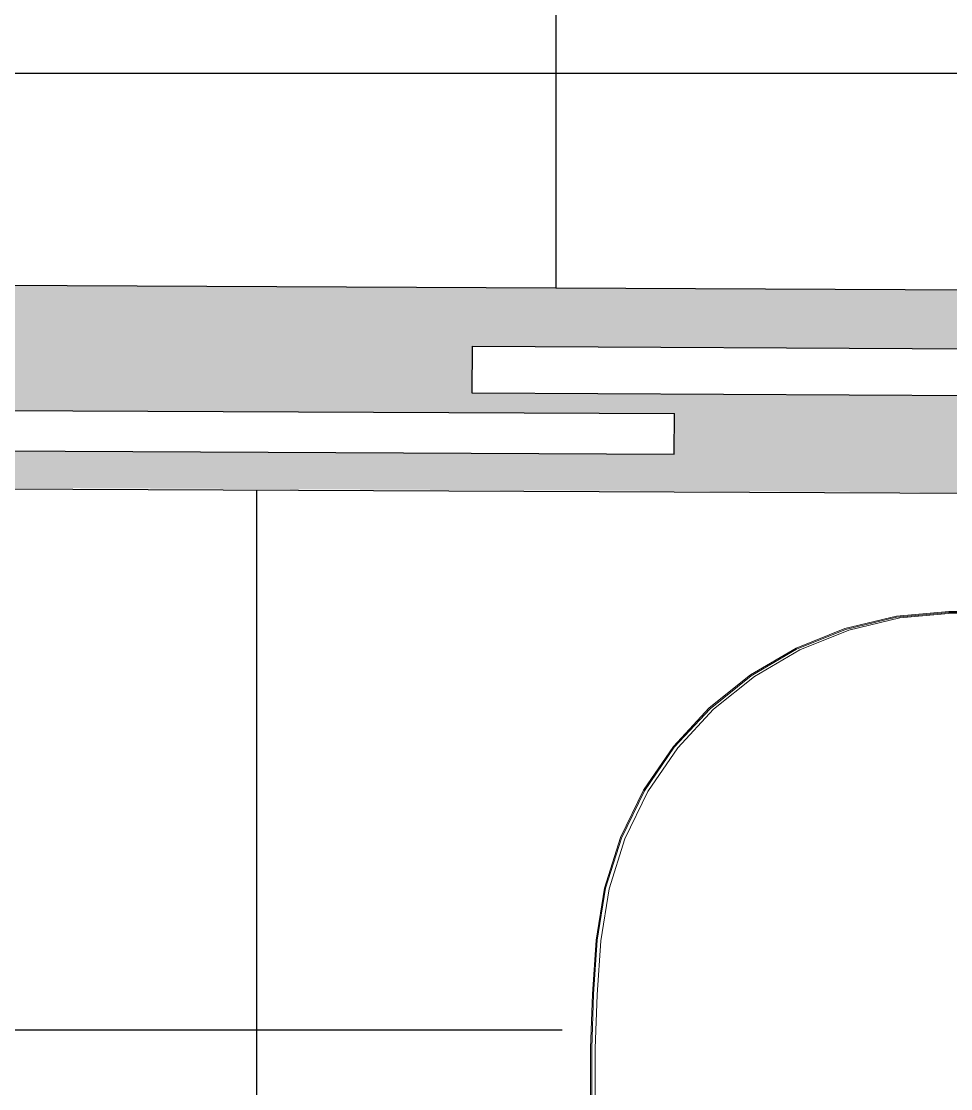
# Model space of a CAD drawing. Header units: millimetres. Extents: x 103208 to 171806, y -164 to 10038.
# Drawn here: x 117336.4 to 117382.3, y 7151.5 to 7204.2 of the extents above; entities that cross this region are included whole.
import ezdxf

# ---------------------------------------------------------------- set-up
doc = ezdxf.new("R2010")
doc.units = ezdxf.units.MM
doc.layers.add('Moveis', color=1, linetype='Continuous', lineweight=9)
doc.layers.add('Pisos Externos', color=15, linetype='Continuous', lineweight=9)
doc.layers.add('Piso', color=55, linetype='Continuous')
doc.layers.add('PN010', color=1, linetype='Continuous')

msp = doc.modelspace()

# ---------------------------------------------------------------- hatches: boundary and pattern name
at = {"layer": 'Piso'}
h = msp.add_hatch(dxfattribs=at)
h.set_pattern_fill('ANSI37', color=256, scale=13.33333333333333, angle=-45.00000000000004)
h.set_pattern_definition([(359.9999999999999, (21012.11966531501, -587.7457261904456), (3.197442310920451e-14, 42.33333333333333), []), (90, (21012.11966531501, -587.7457261904456), (-42.33333333333333, 3.197442310920451e-14), [])])
h.paths.add_polyline_path([(117444.0068113091, 7256.990667192827), (117441.0601153249, 7256.22280473604), (117440.9271153248, 7253.894586296388), (117440.8230947163, 7258.419284704636), (117440.7931705202, 7259.265445344878), (117440.7941153249, 7257.818105489865), (117438.1626984582, 7257.818105489865), (117437.6346356012, 7257.45676698373), (117437.2324586452, 7257.259859102449), (117436.9738941885, 7257.171320448809), (117436.7109631853, 7257.101822970222), (117436.4176836903, 7257.038382865268), (117435.9682460241, 7256.92578678228), (117435.4249498174, 7256.724240155751), (117435.4249498174, 7257.309793554761), (117431.4151401603, 7257.309793554761), (117431.4151401603, 7256.18279355474), (117403.1888068496, 7256.182793554739), (117404.6934182573, 7239.637409412366), (117374.0115352078, 7239.637409412366), (117372.5069238001, 7208.894075662822), (117404.6934182573, 7208.89407566282), (117404.6934182573, 7249.877749452563), (117431.4151401603, 7250.582793554733), (117431.4151401603, 7249.455793554725), (117435.4249498174, 7249.455793554725), (117435.4249498174, 7250.041346953736), (117436.0789241036, 7249.806125765017), (117436.710938282, 7249.663771229845), (117437.2322719628, 7249.546346310719), (117438.1626984582, 7248.947481619636), (117440.7941153249, 7248.947481619636), (117440.7941153249, 7243.028246752749), (117440.8185212796, 7242.821506672155), (117440.9271153248, 7242.733927521322), (117441.2195119501, 7242.589339521645), (117442.335115081, 7242.182793554724)], flags=17)
h.paths.add_polyline_path([(117430.2827928659, 7221.465742537613), (117404.6934182573, 7221.465742537613), (117404.6934182573, 7227.065742537617), (117430.2827928659, 7227.065742537618)], flags=16)
h.paths.add_polyline_path([(117444.0241334954, 7260.624817262895), (117287.2236682502, 7260.989982452104), (117282.1401984927, 7191.388244211094), (117442.5160531816, 7190.623812257854)])
h = msp.add_hatch(dxfattribs=at)
h.set_pattern_fill('ANSI37', color=256, scale=13.33333333333333, angle=-45.00000000000004)
h.set_pattern_definition([(359.9999999999999, (0, 0), (3.197442310920451e-14, 42.33333333333333), []), (90, (0, 0), (-42.33333333333333, 3.197442310920451e-14), [])])
h.paths.add_polyline_path([(117443.6428176066, 7180.625726029351), (117283.6446351395, 7181.307724888116), (117283.0002771139, 7046.203703838393), (117285.5001635181, 7046.203703838393), (117285.5001635181, 7048.156039352293), (117295.5001635181, 7048.156039352293), (117295.5001635181, 7118.656039352293), (117292.0001635181, 7118.656039352293), (117291.7072702993, 7116.448932571107), (117288.9322754099, 7116.223927460499), (117285.5358169403, 7117.520549284323), (117285.5358169403, 7122.836492633069), (117291.3212301479, 7124.687048099571), (117292.0001635181, 7123.973069992659), (117292.0001635181, 7121.156039352293), (117295.5001635181, 7121.156039352293), (117295.5001635181, 7125.156039352293), (117298.5001635181, 7125.156039352293), (117298.5001635181, 7121.156039352293), (117302.0001635181, 7121.156039352293), (117302.0001635181, 7123.973069992659), (117305.0001635181, 7123.656039352293), (117306.0733868228, 7122.582816047591), (117306.5001635181, 7121.656039352293), (117307.2350921061, 7121.656039352293), (117307.2350921061, 7118.151709779384), (117306.1466101275, 7117.302485961697), (117305.0001635181, 7116.156039352293), (117302.0144653334, 7116.156039352293), (117302.0001635181, 7118.656039352293), (117298.5001635181, 7118.656039352293), (117298.5001635181, 7046.156039352293), (117295.5001635181, 7046.156039352293), (117295.5001635181, 7043.156039352293), (117377.5017382974, 7043.156039352293), (117377.5017382974, 7048.100174602879), (117387.5017382974, 7048.100174602879), (117387.4903247976, 7045.705651738218), (117390.685772538, 7045.711653158373), (117390.5701036443, 7107.299393305834), (117443.2937794243, 7107.39841446225), (117443.3115933433, 7111.135728781413), (117437.6452011118, 7111.150676097255), (117437.6452011118, 7113.278686018716), (117436.4015038447, 7113.278686018716), (117436.5592177925, 7133.558894021626), (117438.9662408511, 7133.978828900727), (117439.2433209136, 7132.390634795678), (117437.6188248159, 7131.553942717854), (117437.6452011118, 7116.239158249217), (117443.3357895663, 7116.21203404367), (117443.4734342506, 7145.089534264249), (117442.5626031469, 7145.177968426785), (117442.4912020697, 7144.442570248855), (117439.0018166585, 7144.442570248855), (117439.0018166585, 7146.671090483491), (117436.2685454126, 7146.684634382487), (117436.448320252, 7149.071080623567), (117433.8843538651, 7149.071080623567), (117433.8843538651, 7128.228071317291), (117376.4393822249, 7127.511506116993), (117373.5643144265, 7130.683634038707), (117368.6989390505, 7132.701557814464), (117365.0105311517, 7135.815544426718), (117365.0105311517, 7139.760001479284), (117363.9196490217, 7142.406908602294), (117362.924837966, 7157.092639689552), (117363.4961821534, 7163.735959149781), (117365.3664531691, 7167.732297476614), (117368.74320388, 7171.572917970247), (117374.9251971705, 7174.686904582501), (117380.7433991406, 7176.607251834503), (117433.8843538651, 7175.034089929837), (117433.8843538651, 7154.191080623563), (117436.448320252, 7154.226133038066), (117436.4163953211, 7156.561334507449), (117439.0043538652, 7156.472536375735), (117438.9546008404, 7157.924664347767), (117439.0193586464, 7158.132559496764), (117439.3808547535, 7158.44258896602), (117439.9128524258, 7158.493730136528), (117442.2067542536, 7158.468270566838), (117442.6306101236, 7158.031080623585), (117443.5339987603, 7157.79581239145)])
at = {"layer": 'Pisos Externos'}
h = msp.add_hatch(dxfattribs=at)
h.set_pattern_fill('AR-SAND', color=256, scale=0.05, angle=225)
h.set_pattern_definition([(262.4999999999999, (166069.2058312155, 15060.0283419077), (1.786906743565246, -1.673767445615145), [0, -1.9304, 0, -2.159, 0, -2.06375]), (232.5, (166069.2058312155, 15060.0283419077), (0.9450546386424493, -4.123664256723671), [0, -1.0414, 0, -1.7399, 0, -0.66675]), (192.4999999999999, (166070.3104027184, 15061.13291341059), (-2.791499129162692, -2.80166155948286), [0, -0.635, 0, -2.286, 0, -2.9845]), (182.5, (166070.3104027184, 15061.13291341059), (-1.911405545806999, -3.487753907812052), [0, -0.3175, 0, -1.4986, 0, -1.7145])])
h.paths.add_polyline_path([(117283.6922996256, 7185.208195405296), (117288.6627862773, 7185.184503566976), (117288.6627862773, 7191.364552372776), (117283.6922996256, 7191.388244211095)])
h.paths.add_polyline_path([(117288.6627862773, 7186.684520606543), (117291.6644875621, 7186.670212989099), (117291.6699018715, 7191.35021894801), (117288.6627862773, 7191.364552372776)])
h.paths.add_polyline_path([(117291.6699018715, 7186.67018718178), (117291.6627521985, 7185.170204221149), (117358.6619911066, 7184.8508521643), (117358.6665529947, 7185.807924522905), (117358.6776243491, 7188.130666166848), (117443.6766587848, 7187.725518035216), (117443.6904820927, 7190.625612433543), (117291.6699018715, 7191.35021894801)])
h.paths.add_polyline_path([(117291.6532193013, 7181.35018486843), (117443.6428176066, 7180.625726029351), (117443.6619190082, 7184.633150874513), (117443.1934407921, 7184.633150874513), (117443.1934407921, 7185.433116546737), (117441.7598920766, 7185.433116546737), (117441.7598920766, 7185.139883204036), (117441.2196195749, 7185.139883204036), (117441.2196195749, 7185.433116546737), (117439.365917871, 7185.433116546737), (117439.365917871, 7185.139883204036), (117438.8256453692, 7185.139883204036), (117438.8256453692, 7185.433116546737), (117358.6665529947, 7185.807924522905), (117358.6619911066, 7184.8508521643), (117368.6618775108, 7184.803187678148), (117368.6523446136, 7182.803210397365), (117291.6532193013, 7183.170226940309)])
h.paths.add_polyline_path([(117283.6446351395, 7181.388357806901), (117288.6445783416, 7181.364525563854), (117288.6461037072, 7181.68454332551), (117288.6532533801, 7183.184526286137), (117283.653310178, 7183.208358529186)])
h.paths.add_polyline_path([(117288.6445783416, 7181.364525563854), (117291.6300637838, 7181.350295239268), (117291.6300637838, 7181.670320271582), (117288.6461037072, 7181.68454332551)])

# ---------------------------------------------------------------- linework, layer by layer
at = {"layer": 'Moveis'}
for p, q in [((117379.6178276558, 7174.803259906752), (117382.2155743864, 7175.034089929899)), ((117379.6265291701, 7174.74769381473), (117382.2159998322, 7174.977847949878)), ((117379.7940503005, 7174.717917182241), (117382.3835209626, 7174.94807131732)), ((117382.2155743864, 7175.034089929899), (117433.8843538651, 7175.034089929837)), ((117382.2159998322, 7174.977847949878), (117433.8843538651, 7174.977847949816)), ((117377.0819176772, 7174.1943829436), (117379.6178276558, 7174.803259906752)), ((117379.6265291701, 7174.74769381473), (117377.0987055164, 7174.140703854438)), ((117379.7940503005, 7174.717917182241), (117377.2662266469, 7174.110927221951)), ((117374.66255648, 7173.220595506131), (117377.0819176772, 7174.1943829436)), ((117374.6870646616, 7173.169973395876), (117377.0987055164, 7174.140703854438)), ((117377.2662266469, 7174.110927221951), (117374.854585792, 7173.140196763386)), ((117372.4119415642, 7171.902906970518), (117374.66255648, 7173.220595506131)), ((117372.4436358442, 7171.856445178786), (117374.6870646616, 7173.169973395876)), ((117372.6111569747, 7171.826668546297), (117374.854585792, 7173.140196763386)), ((117370.378629744, 7170.269746348431), (117372.4119415642, 7171.902906970518)), ((117372.4436358442, 7171.856445178786), (117370.4168192616, 7170.228457532585)), ((117372.6111569747, 7171.826668546297), (117370.584340392, 7170.198680900026)), ((117368.6064895388, 7168.356348933088), (117370.378629744, 7170.269746348431)), ((117368.6503418739, 7168.321132999432), (117370.4168192616, 7170.228457532585)), ((117368.8178630044, 7168.291356366943), (117370.584340392, 7170.198680900026)), ((117367.133754714, 7166.203996101507), (117368.6064895388, 7168.356348933088)), ((117368.6503418739, 7168.321132999432), (117367.1823140297, 7166.175620593436)), ((117368.8178630044, 7168.291356366943), (117367.3498351601, 7166.14584396086)), ((117365.9921993907, 7163.859124672259), (117367.133754714, 7166.203996101507)), ((117366.0444072653, 7163.838208042822), (117367.1823140297, 7166.175620593436)), ((117367.3498351601, 7166.14584396086), (117366.2119283958, 7163.808431410351)), ((117365.2064525224, 7161.372325035216), (117365.9921993907, 7163.859124672259)), ((117365.2611710167, 7161.359323169632), (117366.0444072653, 7163.838208042822)), ((117365.4286921471, 7161.329546537143), (117366.2119283958, 7163.808431410351)), ((117364.793466527, 7158.797249668642), (117365.2064525224, 7161.372325035216)), ((117365.2611710167, 7161.359323169632), (117364.8495029846, 7158.792445948717)), ((117365.4286921471, 7161.329546537143), (117365.0170241469, 7158.762669687861)), ((117364.6110344669, 7156.134769648095), (117364.793466527, 7158.797249668642)), ((117364.66720243, 7156.131885166242), (117364.8495029846, 7158.792445948717)), ((117364.8347235604, 7156.102108533718), (117365.0170241469, 7158.762669687861)), ((117364.519765046, 7153.467608009025), (117364.6110344669, 7156.134769648095)), ((117364.66720243, 7156.131885166242), (117364.5759988004, 7153.466646139921)), ((117364.7435199308, 7153.436869507432), (117364.8347235604, 7156.102108533718)), ((117364.5083538652, 7151.128914631976), (117364.519765046, 7153.467608009025)), ((117364.5759988004, 7153.466646139921), (117364.5759988004, 7149.795515107366)), ((117364.7435199308, 7149.765738474842), (117364.7435199308, 7153.436869507432))]:
    msp.add_line(p, q, dxfattribs=at)
for points, invisible_edges in [([(117370.378629744, 7170.269746348431), (117371.0451143681, 7201.365377728933), (117372.4119415642, 7171.902906970518)], 3), ([(117370.378629744, 7170.269746348431), (117371.0451143681, 7201.365377728933), (117372.4119415642, 7171.902906970518)], 3), ([(117370.378629744, 7170.269746348431), (117371.0451143681, 7201.365377728933), (117372.4119415642, 7171.902906970518)], 3), ([(117370.378629744, 7170.269746348431), (117371.0451143681, 7201.365377728933), (117372.4119415642, 7171.902906970518)], 3), ([(117370.378629744, 7170.269746348431), (117371.0451143681, 7201.365377728933), (117372.4119415642, 7171.902906970518)], 3), ([(117371.045114362, 7201.413246615266), (117379.6178276558, 7174.803259906752), (117377.0819176772, 7174.1943829436)], 13), ([(117371.045114362, 7201.413246615266), (117377.0819176772, 7174.1943829436), (117374.66255648, 7173.220595506131)], 13), ([(117371.045114362, 7201.413246615266), (117374.66255648, 7173.220595506131), (117372.4119415642, 7171.902906970518)], 13), ([(117371.045114362, 7201.413246615266), (117379.6178276558, 7174.803259906752), (117377.0819176772, 7174.1943829436)], 13), ([(117371.045114362, 7201.413246615266), (117377.0819176772, 7174.1943829436), (117374.66255648, 7173.220595506131)], 13), ([(117371.045114362, 7201.413246615266), (117374.66255648, 7173.220595506131), (117372.4119415642, 7171.902906970518)], 13), ([(117371.045114362, 7201.413246615266), (117379.6178276558, 7174.803259906752), (117377.0819176772, 7174.1943829436)], 13), ([(117371.045114362, 7201.413246615266), (117377.0819176772, 7174.1943829436), (117374.66255648, 7173.220595506131)], 13), ([(117371.045114362, 7201.413246615266), (117374.66255648, 7173.220595506131), (117372.4119415642, 7171.902906970518)], 13), ([(117371.045114362, 7201.413246615266), (117379.6178276558, 7174.803259906752), (117377.0819176772, 7174.1943829436)], 13), ([(117371.045114362, 7201.413246615266), (117377.0819176772, 7174.1943829436), (117374.66255648, 7173.220595506131)], 13), ([(117371.045114362, 7201.413246615266), (117374.66255648, 7173.220595506131), (117372.4119415642, 7171.902906970518)], 13), ([(117371.045114362, 7201.413246615266), (117379.6178276558, 7174.803259906752), (117377.0819176772, 7174.1943829436)], 13), ([(117371.045114362, 7201.413246615266), (117377.0819176772, 7174.1943829436), (117374.66255648, 7173.220595506131)], 13), ([(117371.045114362, 7201.413246615266), (117374.66255648, 7173.220595506131), (117372.4119415642, 7171.902906970518)], 13), ([(117368.5690357061, 7200.846978010824), (117368.6064895388, 7168.356348933088), (117367.133754714, 7166.203996101507)], 13), ([(117368.5690357061, 7200.846978010824), (117368.6064895388, 7168.356348933088), (117367.133754714, 7166.203996101507)], 13), ([(117368.5690357061, 7200.846978010824), (117368.6064895388, 7168.356348933088), (117367.133754714, 7166.203996101507)], 13), ([(117368.5690357061, 7200.846978010824), (117368.6064895388, 7168.356348933088), (117367.133754714, 7166.203996101507)], 13), ([(117368.5690357061, 7200.846978010824), (117368.6064895388, 7168.356348933088), (117367.133754714, 7166.203996101507)], 13), ([(117368.6064895388, 7168.356348933088), (117369.1266422473, 7200.846977955469), (117370.378629744, 7170.269746348431)], 3), ([(117368.6064895388, 7168.356348933088), (117369.1266422473, 7200.846977955469), (117370.378629744, 7170.269746348431)], 3), ([(117368.6064895388, 7168.356348933088), (117369.1266422473, 7200.846977955469), (117370.378629744, 7170.269746348431)], 3), ([(117368.6064895388, 7168.356348933088), (117369.1266422473, 7200.846977955469), (117370.378629744, 7170.269746348431)], 3), ([(117368.6064895388, 7168.356348933088), (117369.1266422473, 7200.846977955469), (117370.378629744, 7170.269746348431)], 3), ([(117380.4867935793, 7200.866177972577), (117382.2155743864, 7175.034089929899), (117379.6178276558, 7174.803259906752)], 13), ([(117380.4867935793, 7200.866177972577), (117382.2155743864, 7175.034089929899), (117379.6178276558, 7174.803259906752)], 13), ([(117380.4867935793, 7200.866177972577), (117382.2155743864, 7175.034089929899), (117379.6178276558, 7174.803259906752)], 13), ([(117380.4867935793, 7200.866177972577), (117382.2155743864, 7175.034089929899), (117379.6178276558, 7174.803259906752)], 13), ([(117380.4867935793, 7200.866177972577), (117382.2155743864, 7175.034089929899), (117379.6178276558, 7174.803259906752)], 13), ([(117364.4320862831, 7200.59809636683), (117364.519765046, 7153.467608009025), (117364.5083538652, 7151.128914631976)], 13), ([(117364.4320862831, 7200.59809636683), (117364.519765046, 7153.467608009025), (117364.5083538652, 7151.128914631976)], 13), ([(117364.4320862831, 7200.59809636683), (117364.519765046, 7153.467608009025), (117364.5083538652, 7151.128914631976)], 13), ([(117364.4320862831, 7200.59809636683), (117364.519765046, 7153.467608009025), (117364.5083538652, 7151.128914631976)], 13), ([(117364.4320862831, 7200.59809636683), (117364.519765046, 7153.467608009025), (117364.5083538652, 7151.128914631976)], 13), ([(117364.5303166114, 7200.583788066662), (117364.6110344669, 7156.134769648095), (117364.519765046, 7153.467608009025)], 13), ([(117364.5303166114, 7200.583788066662), (117364.6110344669, 7156.134769648095), (117364.519765046, 7153.467608009025)], 13), ([(117364.5303166114, 7200.583788066662), (117364.6110344669, 7156.134769648095), (117364.519765046, 7153.467608009025)], 13), ([(117364.5303166114, 7200.583788066662), (117364.6110344669, 7156.134769648095), (117364.519765046, 7153.467608009025)], 13), ([(117364.5303166114, 7200.583788066662), (117364.6110344669, 7156.134769648095), (117364.519765046, 7153.467608009025)], 13), ([(117364.7269233509, 7200.556870984545), (117364.793466527, 7158.797249668642), (117364.6110344669, 7156.134769648095)], 13), ([(117364.7269233509, 7200.556870984545), (117364.793466527, 7158.797249668642), (117364.6110344669, 7156.134769648095)], 13), ([(117364.7269233509, 7200.556870984545), (117364.793466527, 7158.797249668642), (117364.6110344669, 7156.134769648095)], 13), ([(117364.7269233509, 7200.556870984545), (117364.793466527, 7158.797249668642), (117364.6110344669, 7156.134769648095)], 13), ([(117364.7269233509, 7200.556870984545), (117364.793466527, 7158.797249668642), (117364.6110344669, 7156.134769648095)], 13), ([(117365.1206335119, 7200.509836980331), (117365.2064525224, 7161.372325035216), (117364.793466527, 7158.797249668642)], 13), ([(117365.1206335119, 7200.509836980331), (117365.2064525224, 7161.372325035216), (117364.793466527, 7158.797249668642)], 13), ([(117365.1206335119, 7200.509836980331), (117365.2064525224, 7161.372325035216), (117364.793466527, 7158.797249668642)], 13), ([(117365.1206335119, 7200.509836980331), (117365.2064525224, 7161.372325035216), (117364.793466527, 7158.797249668642)], 13), ([(117365.1206335119, 7200.509836980331), (117365.2064525224, 7161.372325035216), (117364.793466527, 7158.797249668642)], 13), ([(117365.9092433661, 7200.438635644057), (117365.9921993907, 7163.859124672259), (117365.2064525224, 7161.372325035216)], 13), ([(117365.9092433661, 7200.438635644057), (117365.9921993907, 7163.859124672259), (117365.2064525224, 7161.372325035216)], 13), ([(117365.9092433661, 7200.438635644057), (117365.9921993907, 7163.859124672259), (117365.2064525224, 7161.372325035216)], 13), ([(117365.9092433661, 7200.438635644057), (117365.9921993907, 7163.859124672259), (117365.2064525224, 7161.372325035216)], 13), ([(117365.9092433661, 7200.438635644057), (117365.9921993907, 7163.859124672259), (117365.2064525224, 7161.372325035216)], 13), ([(117367.0946436439, 7200.407111341503), (117367.133754714, 7166.203996101507), (117365.9921993907, 7163.859124672259)], 13), ([(117367.0946436439, 7200.407111341503), (117367.133754714, 7166.203996101507), (117365.9921993907, 7163.859124672259)], 13), ([(117367.0946436439, 7200.407111341503), (117367.133754714, 7166.203996101507), (117365.9921993907, 7163.859124672259)], 13), ([(117367.0946436439, 7200.407111341503), (117367.133754714, 7166.203996101507), (117365.9921993907, 7163.859124672259)], 13), ([(117367.0946436439, 7200.407111341503), (117367.133754714, 7166.203996101507), (117365.9921993907, 7163.859124672259)], 13), ([(117432.4763538652, 7176.453247115836), (117433.8843538651, 7175.034089929837), (117382.2155743864, 7175.034089929899)], 13), ([(117432.4763538652, 7176.453247115836), (117433.8843538651, 7175.034089929837), (117382.2155743864, 7175.034089929899)], 13), ([(117432.4763538652, 7176.453247115836), (117433.8843538651, 7175.034089929837), (117382.2155743864, 7175.034089929899)], 13), ([(117432.4763538652, 7176.453247115836), (117433.8843538651, 7175.034089929837), (117382.2155743864, 7175.034089929899)], 13), ([(117432.4763538652, 7176.453247115836), (117433.8843538651, 7175.034089929837), (117382.2155743864, 7175.034089929899)], 13), ([(117382.2155743864, 7175.034089929899), (117379.6265291701, 7174.74769381473), (117379.6178276558, 7174.803259906752)], 3), ([(117382.2155743864, 7175.034089929899), (117382.2159998322, 7174.977847949878), (117379.6265291701, 7174.74769381473)], 13), ([(117382.2159998322, 7174.977847949878), (117379.7940503005, 7174.717917182241), (117379.6265291701, 7174.74769381473)], 3), ([(117382.2159998322, 7174.977847949878), (117382.3835209626, 7174.94807131732), (117379.7940503005, 7174.717917182241)], 13), ([(117382.3835209626, 7174.94807131732), (117382.3835209626, 7128.254536664832), (117379.7940503005, 7174.717917182241)], 3), ([(117433.8843538651, 7175.034089929837), (117382.2159998322, 7174.977847949878), (117382.2155743864, 7175.034089929899)], 3), ([(117433.8843538651, 7174.977847949816), (117423.3467167152, 7174.948071317276), (117382.2159998322, 7174.977847949878)], 3), ([(117382.2159998322, 7174.977847949878), (117423.3467167152, 7174.948071317276), (117382.3835209626, 7174.94807131732)], 13), ([(117379.6178276558, 7174.803259906752), (117377.0987055164, 7174.140703854438), (117377.0819176772, 7174.1943829436)], 3), ([(117379.6178276558, 7174.803259906752), (117379.6265291701, 7174.74769381473), (117377.0987055164, 7174.140703854438)], 13), ([(117379.6265291701, 7174.74769381473), (117377.2662266469, 7174.110927221951), (117377.0987055164, 7174.140703854438)], 3), ([(117379.6265291701, 7174.74769381473), (117379.7940503005, 7174.717917182241), (117377.2662266469, 7174.110927221951)], 13), ([(117379.7940503005, 7174.717917182241), (117379.7940503005, 7128.484690799964), (117377.2662266469, 7174.110927221951)], 3), ([(117379.7940503005, 7174.717917182241), (117382.3835209626, 7128.254536664832), (117380.5907095193, 7128.413883118566)], 13), ([(117379.7940503005, 7174.717917182241), (117380.5907095193, 7128.413883118566), (117379.9900836335, 7128.467267207223)], 13), ([(117379.7940503005, 7174.717917182241), (117379.9900836335, 7128.467267207223), (117379.7940503005, 7128.484690799964)], 13), ([(117377.0819176772, 7174.1943829436), (117374.6870646616, 7173.169973395876), (117374.66255648, 7173.220595506131)], 3), ([(117377.0819176772, 7174.1943829436), (117377.0987055164, 7174.140703854438), (117374.6870646616, 7173.169973395876)], 13), ([(117377.0987055164, 7174.140703854438), (117374.854585792, 7173.140196763386), (117374.6870646616, 7173.169973395876)], 3), ([(117377.0987055164, 7174.140703854438), (117377.2662266469, 7174.110927221951), (117374.854585792, 7173.140196763386)], 13), ([(117377.2662266469, 7174.110927221951), (117377.2662266468, 7129.091680760253), (117374.854585792, 7173.140196763386)], 3), ([(117377.2662266469, 7174.110927221951), (117379.7940503005, 7128.484690799964), (117378.8945127085, 7128.700690949501)], 13), ([(117377.2662266469, 7174.110927221951), (117378.8945127085, 7128.700690949501), (117377.2662266468, 7129.091680760253)], 13), ([(117374.66255648, 7173.220595506131), (117372.4436358442, 7171.856445178786), (117372.4119415642, 7171.902906970518)], 3), ([(117374.66255648, 7173.220595506131), (117374.6870646616, 7173.169973395876), (117372.4436358442, 7171.856445178786)], 13), ([(117374.6870646616, 7173.169973395876), (117372.6111569747, 7171.826668546297), (117372.4436358442, 7171.856445178786)], 3), ([(117374.6870646616, 7173.169973395876), (117374.854585792, 7173.140196763386), (117372.6111569747, 7171.826668546297)], 13), ([(117374.854585792, 7173.140196763386), (117374.854585792, 7130.062411218834), (117372.6111569747, 7171.826668546297)], 3), ([(117374.854585792, 7173.140196763386), (117377.2662266468, 7129.091680760253), (117374.854585792, 7130.062411218834)], 13), ([(117372.4119415642, 7171.902906970518), (117370.4168192616, 7170.228457532585), (117370.378629744, 7170.269746348431)], 3), ([(117372.4119415642, 7171.902906970518), (117372.4436358442, 7171.856445178786), (117370.4168192616, 7170.228457532585)], 13), ([(117372.4436358442, 7171.856445178786), (117370.584340392, 7170.198680900026), (117370.4168192616, 7170.228457532585)], 3), ([(117372.4436358442, 7171.856445178786), (117372.6111569747, 7171.826668546297), (117370.584340392, 7170.198680900026)], 13), ([(117372.6111569747, 7171.826668546297), (117372.6111569746, 7131.375939435942), (117370.584340392, 7170.198680900026)], 3), ([(117372.6111569747, 7171.826668546297), (117374.854585792, 7130.062411218834), (117372.6111569746, 7131.375939435942)], 13), ([(117370.378629744, 7170.269746348431), (117368.6503418739, 7168.321132999432), (117368.6064895388, 7168.356348933088)], 3), ([(117370.378629744, 7170.269746348431), (117370.4168192616, 7170.228457532585), (117368.6503418739, 7168.321132999432)], 13), ([(117370.4168192616, 7170.228457532585), (117368.8178630044, 7168.291356366943), (117368.6503418739, 7168.321132999432)], 3), ([(117370.4168192616, 7170.228457532585), (117370.584340392, 7170.198680900026), (117368.8178630044, 7168.291356366943)], 13), ([(117370.584340392, 7170.198680900026), (117370.584340392, 7133.003927082178), (117368.8178630044, 7168.291356366943)], 3), ([(117370.584340392, 7170.198680900026), (117372.6111569746, 7131.375939435942), (117370.584340392, 7133.003927082178)], 13), ([(117368.6064895388, 7168.356348933088), (117367.1823140297, 7166.175620593436), (117367.133754714, 7166.203996101507)], 3), ([(117368.6064895388, 7168.356348933088), (117368.6503418739, 7168.321132999432), (117367.1823140297, 7166.175620593436)], 13), ([(117368.6503418739, 7168.321132999432), (117367.3498351601, 7166.14584396086), (117367.1823140297, 7166.175620593436)], 3), ([(117368.6503418739, 7168.321132999432), (117368.8178630044, 7168.291356366943), (117367.3498351601, 7166.14584396086)], 13), ([(117368.8178630044, 7168.291356366943), (117368.8178630043, 7134.911251615315), (117367.3498351601, 7166.14584396086)], 3), ([(117368.8178630044, 7168.291356366943), (117370.584340392, 7133.003927082178), (117368.8178630043, 7134.911251615315)], 13), ([(117367.133754714, 7166.203996101507), (117366.0444072653, 7163.838208042822), (117365.9921993907, 7163.859124672259)], 3), ([(117367.133754714, 7166.203996101507), (117367.1823140297, 7166.175620593436), (117366.0444072653, 7163.838208042822)], 13), ([(117367.1823140297, 7166.175620593436), (117366.2119283958, 7163.808431410351), (117366.0444072653, 7163.838208042822)], 3), ([(117367.1823140297, 7166.175620593436), (117367.3498351601, 7166.14584396086), (117366.2119283958, 7163.808431410351)], 13), ([(117367.3498351601, 7166.14584396086), (117367.3498351601, 7137.056764021361), (117366.2119283958, 7163.808431410351)], 3), ([(117367.3498351601, 7166.14584396086), (117368.8178630043, 7134.911251615315), (117367.3498351601, 7137.056764021361)], 13), ([(117365.9921993907, 7163.859124672259), (117365.2611710167, 7161.359323169632), (117365.2064525224, 7161.372325035216)], 3), ([(117365.9921993907, 7163.859124672259), (117366.0444072653, 7163.838208042822), (117365.2611710167, 7161.359323169632)], 13), ([(117366.0444072653, 7163.838208042822), (117365.4286921471, 7161.329546537143), (117365.2611710167, 7161.359323169632)], 3), ([(117366.0444072653, 7163.838208042822), (117366.2119283958, 7163.808431410351), (117365.4286921471, 7161.329546537143)], 13), ([(117366.2119283958, 7163.808431410351), (117366.2119283957, 7139.394176571925), (117365.4286921471, 7161.329546537143)], 3), ([(117366.2119283958, 7163.808431410351), (117367.3498351601, 7137.056764021361), (117366.2119283957, 7139.394176571925)], 13), ([(117365.2064525224, 7161.372325035216), (117364.8495029846, 7158.792445948717), (117364.793466527, 7158.797249668642)], 3), ([(117365.2064525224, 7161.372325035216), (117365.2611710167, 7161.359323169632), (117364.8495029846, 7158.792445948717)], 13), ([(117365.2611710167, 7161.359323169632), (117365.0170241469, 7158.762669687861), (117364.8495029846, 7158.792445948717)], 3), ([(117365.2611710167, 7161.359323169632), (117365.4286921471, 7161.329546537143), (117365.0170241469, 7158.762669687861)], 13), ([(117365.4286921471, 7161.329546537143), (117365.4286921471, 7141.873061445131), (117365.0170241469, 7158.762669687861)], 3), ([(117365.4286921471, 7161.329546537143), (117366.2119283957, 7139.394176571925), (117365.4286921471, 7141.873061445131)], 13), ([(117364.793466527, 7158.797249668642), (117364.66720243, 7156.131885166242), (117364.6110344669, 7156.134769648095)], 3), ([(117364.793466527, 7158.797249668642), (117364.8495029846, 7158.792445948717), (117364.66720243, 7156.131885166242)], 13), ([(117364.8495029846, 7158.792445948717), (117364.8347235604, 7156.102108533718), (117364.66720243, 7156.131885166242)], 3), ([(117364.8495029846, 7158.792445948717), (117365.0170241469, 7158.762669687861), (117364.8347235604, 7156.102108533718)], 13), ([(117365.0170241469, 7158.762669687861), (117365.0170241151, 7144.439938666081), (117364.8347235604, 7156.102108533718)], 3), ([(117365.0170241469, 7158.762669687861), (117365.4286921471, 7141.873061445131), (117365.0170241151, 7144.439938666081)], 13), ([(117364.6110344669, 7156.134769648095), (117364.5759988004, 7153.466646139921), (117364.519765046, 7153.467608009025)], 3), ([(117364.6110344669, 7156.134769648095), (117364.66720243, 7156.131885166242), (117364.5759988004, 7153.466646139921)], 13), ([(117364.66720243, 7156.131885166242), (117364.66720243, 7147.130276080958), (117364.5759988004, 7153.466646139921)], 3), ([(117364.66720243, 7156.131885166242), (117364.8347235604, 7156.102108533718), (117364.7435199308, 7153.436869507432)], 13), ([(117364.8347235604, 7156.102108533718), (117364.8347235604, 7147.100499448487), (117364.7435199308, 7149.765738474842)], 13), ([(117364.8347235604, 7156.102108533718), (117364.7435199308, 7149.765738474842), (117364.7435199308, 7153.436869507432)], 1), ([(117364.8347235604, 7156.102108533718), (117365.0170241151, 7144.439938666081), (117364.8347235604, 7147.100499448487)], 13), ([(117364.519765046, 7153.467608009025), (117364.519765046, 7149.794553238262), (117364.5083538652, 7151.128914631976)], 1), ([(117364.519765046, 7153.467608009025), (117364.5759988004, 7153.466646139921), (117364.5759988004, 7149.795515107366)], 13), ([(117364.5759988004, 7153.466646139921), (117364.66720243, 7147.130276080958), (117364.5759988004, 7149.795515107366)], 1), ([(117364.7435199308, 7149.765738474842), (117364.66720243, 7147.130276080958), (117364.7435199308, 7153.436869507432)], 3)]:
    msp.add_3dface(points, dxfattribs=dict(at, invisible_edges=invisible_edges))
at = {"layer": 'Piso'}
for p, q in [((117283.6922996256, 7191.388244211095, 9824.999999999993), (117443.6904820927, 7190.625612433543, 9824.999999999993)), ((117283.6446351395, 7181.307724888116, 9824.999999999993), (117443.6428176066, 7180.625726029351, 9824.999999999993))]:
    msp.add_line(p, q, dxfattribs=at)
at = {"layer": 'PN010'}
for p, q in [((117358.6665529947, 7185.807924522905, 9824.999999999993), (117358.6776243491, 7188.130666166849, 9824.999999999993)), ((117358.6776243491, 7188.130666166848), (117443.6766587848, 7187.725518035025)), ((117437.3003009696, 7185.433116546737), (117358.6665529947, 7185.807924522905)), ((117283.6628430752, 7185.208335810024, 9824.999999999993), (117368.6618775108, 7184.803187678203, 9824.999999999993)), ((117368.6523446136, 7182.803210397365, 9824.999999999993), (117368.6618775108, 7184.803187678202, 9824.999999999993)), ((117283.653310178, 7183.208358529186, 9824.999999999993), (117368.6523446136, 7182.803210397365, 9824.999999999993))]:
    msp.add_line(p, q, dxfattribs=at)

doc.saveas('drawing.dxf')
